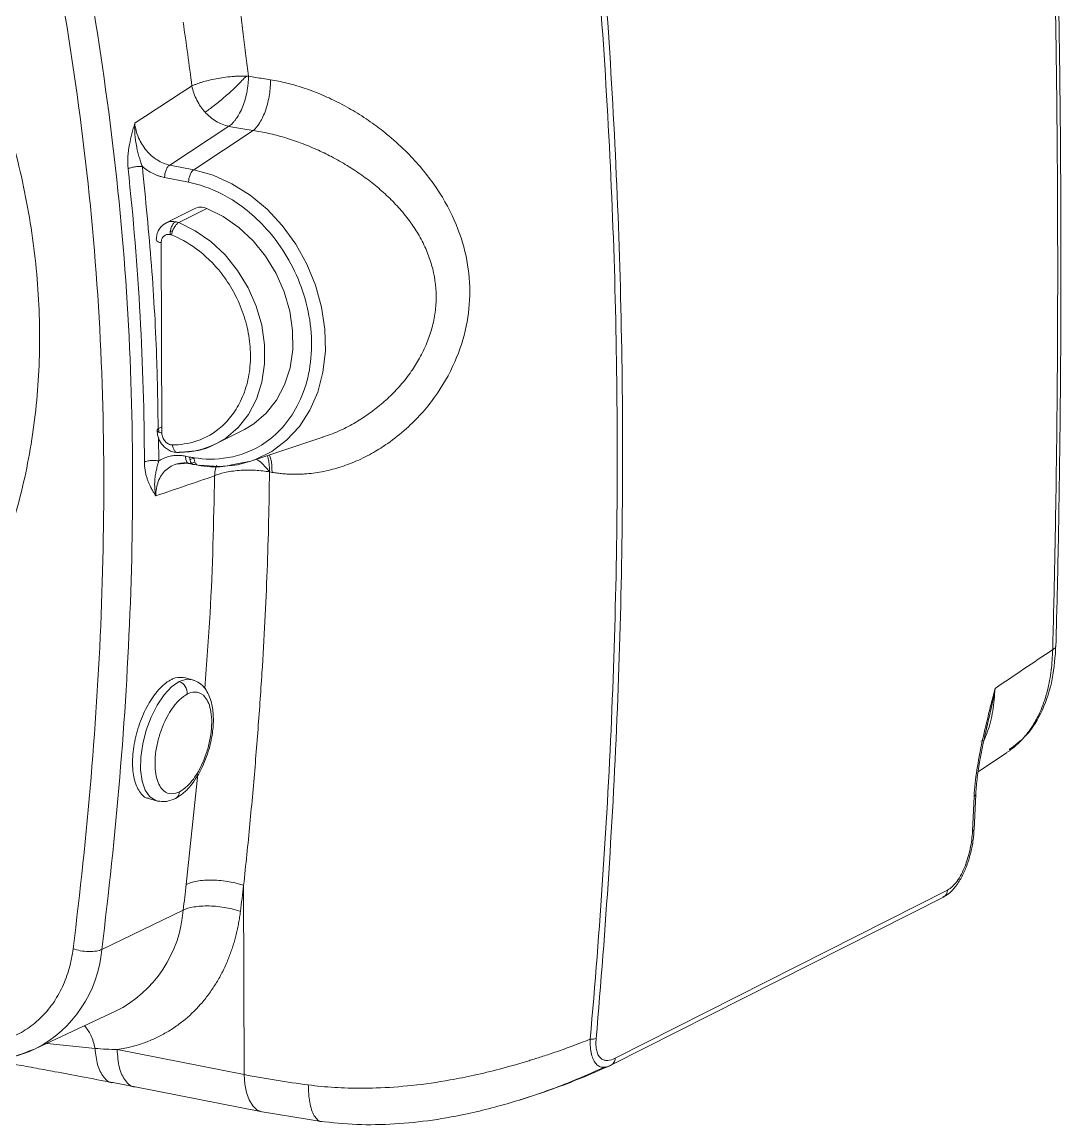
# Model space of a CAD drawing. Header units: millimetres. Extents: x -85 to 57, y -58 to 67.
# Drawn here: x 7.4 to 56.8, y -51.8 to 0.6 of the extents above; entities that cross this region are included whole.
import ezdxf

# ---------------------------------------------------------------- set-up
doc = ezdxf.new("R2010")
doc.units = ezdxf.units.MM

msp = doc.modelspace()

# ---------------------------------------------------------------- linework, layer by layer
at = {"color": 7, "linetype": 'Continuous', "lineweight": 15}
for p, q in [((17.207, -4.341), (14.395, -6.181)), ((15.536, -6.406), (18.36, -4.538)), ((14.395, -6.181), (15.536, -6.406)), ((15.294, -7.002), (14.153, -6.777)), ((15.564, -8.256), (14.228, -8.932)), ((14.823, -8.919), (16.159, -8.244)), ((16.621, -19.421), (17.956, -18.746)), ((18.254, -20.264), (21.676, -19.122)), ((21.711, -19.11), (21.645, -19.124)), ((14.779, -19.851), (15.617, -19.767)), ((14.68, -20.408), (15.284, -20.36)), ((15.146, -20.022), (15.344, -20.061)), ((15.313, -20.377), (15.514, -20.416)), ((15.559, -20.112), (15.359, -20.179)), ((17.328, -20.44), (18.25, -20.266)), ((15.486, -30.653), (15.153, -30.553)), ((53.629, -31.096), (53.632, -31.096)), ((53.64, -31.059), (53.632, -31.096)), ((52.833, -35.025), (54.185, -34.117)), ((52.64, -37.764), (52.72, -36.1)), ((13.392, -36.289), (13.761, -36.4)), ((13.761, -36.4), (13.82, -36.415)), ((52.563, -37.851), (52.642, -36.197)), ((17.943, -49.42), (17.909, -40.429)), ((35.574, -48.639), (51.379, -40.645)), ((35.375, -48.973), (51.182, -40.978)), ((15.034, -41.601), (11.164, -43.47)), ((8.002, -48.202), (11.823, -46.408)), ((7.734, -48.295), (7.97, -48.218)), ((11.896, -48.228), (17.943, -49.42)), ((11.697, -49.802), (12.757, -50.007)), ((12.746, -50.005), (18.795, -51.197)), ((18.795, -51.197), (21.617, -51.654))]:
    msp.add_line(p, q, dxfattribs=at)
at = {"color": 144, "linetype": 'Continuous', "lineweight": 0}
for p, q in [((14.424, -9.359), (14.542, -9.299)), ((13.99, -9.876), (14.024, -18.922)), ((14.023, -18.626), (13.869, -18.704))]:
    msp.add_line(p, q, dxfattribs=at)
at = {"color": 8, "linetype": 'Continuous', "lineweight": 15}
for p, q in [((13.869, -18.704), (13.883, -18.844)), ((13.855, -19.13), (13.879, -20.249)), ((15.426, -20.359), (15.6, -20.301)), ((15.589, -20.41), (15.447, -20.382)), ((15.666, -20.383), (15.589, -20.41)), ((52.959, -33.572), (53.106, -33.526)), ((15.183, -40.377), (15.729, -35.133)), ((13.82, -36.415), (13.93, -36.428)), ((51.202, -40.955), (51.161, -40.988)), ((10.846, -48.174), (8.566, -47.937))]:
    msp.add_line(p, q, dxfattribs=at)
at = {"color": 8, "linetype": 'Continuous', "lineweight": 15, "flags": 128}
for points in [[(18.254, -20.264), (18.47, -20.186), (19.252, -19.796), (19.954, -19.267), (20.559, -18.61), (21.056, -17.84), (21.433, -16.972), (21.682, -16.027), (21.797, -15.025), (21.776, -13.988), (21.619, -12.938), (21.331, -11.898), (20.916, -10.891), (20.385, -9.939), (19.749, -9.063), (19.021, -8.281), (18.217, -7.612), (17.356, -7.068), (16.456, -6.664), (15.536, -6.406)], [(16.621, -19.421), (17.059, -19.161), (17.65, -18.659), (18.142, -18.036), (18.522, -17.311), (18.78, -16.502), (18.909, -15.631), (18.906, -14.723), (18.77, -13.8), (18.505, -12.888), (18.119, -12.012), (17.621, -11.194), (17.026, -10.458), (16.349, -9.822), (15.608, -9.305), (14.823, -8.919)], [(15.818, -20.45), (16.734, -20.517), (17.363, -20.471)], [(14.845, -30.739), (14.483, -30.989), (14.128, -31.367), (13.798, -31.853), (13.509, -32.422), (13.276, -33.047), (13.111, -33.696), (13.022, -34.337), (13.012, -34.937), (13.084, -35.466), (13.233, -35.898), (13.452, -36.211), (13.729, -36.389), (13.761, -36.4)], [(15.486, -30.653), (15.196, -30.629), (14.845, -30.739)], [(17.943, -49.42), (17.971, -49.869), (18.048, -50.276), (18.173, -50.623), (18.341, -50.898), (18.544, -51.091), (18.776, -51.193), (18.795, -51.197)]]:
    msp.add_lwpolyline(points, dxfattribs=at)
at = {"color": 7, "linetype": 'Continuous', "lineweight": 15, "flags": 128}
for points in [[(16.159, -8.244), (16.943, -8.63), (17.684, -9.147), (18.361, -9.783), (18.957, -10.519), (19.454, -11.336), (19.84, -12.213), (20.105, -13.124), (20.241, -14.047), (20.244, -14.956), (20.115, -15.827), (19.857, -16.635), (19.477, -17.361), (18.985, -17.983), (18.394, -18.486), (17.956, -18.746)], [(17.363, -20.471), (17.625, -20.428), (18.254, -20.264)], [(15.58, -30.689), (15.519, -30.664), (15.486, -30.653)]]:
    msp.add_lwpolyline(points, dxfattribs=at)
at = {"color": 144, "linetype": 'Continuous', "lineweight": 0, "flags": 128}
msp.add_lwpolyline([(15.344, -20.061), (15.349, -20.146), (15.363, -20.223), (15.385, -20.291), (15.415, -20.346), (15.452, -20.386), (15.494, -20.411), (15.541, -20.419), (15.589, -20.41)], dxfattribs=at)
at = {"color": 7, "linetype": 'Continuous', "lineweight": 15}
for centre, radius, start, end in [((15.875, -8.9), 0.715, 66.5811, 115.8101), ((14.883, -15.958), 3.875, 269.7378, 296.6575), ((14.649, -31.287), 0.582, 355.7584, 70.3012), ((52.534, -37.747), 0.108, 285.6625, 350.7231), ((5.801, -43.489), 5.202, 269.3346, 295.0321), ((26.926, -3.521), 46.77, 258.9274, 262.6982)]:
    msp.add_arc(centre, radius, start, end, dxfattribs=at)
at = {"color": 144, "linetype": 'Continuous', "lineweight": 0}
for centre, radius, start, end in [((14.511, -9.706), 0.846, 68.3339, 78.7482), ((16.723, -14.656), 5.864, 258.8496, 259.8968)]:
    msp.add_arc(centre, radius, start, end, dxfattribs=at)
at = {"color": 8, "linetype": 'Continuous', "lineweight": 15}
for centre, radius, start, end in [((50.997, -40.644), 0.382, 299.0924, 359.8436), ((9.197, -41.178), 5.852, 296.6598, 355.8484), ((5.297, -42.973), 5.888, 297.3549, 355.1533)]:
    msp.add_arc(centre, radius, start, end, dxfattribs=at)
at = {"color": 7, "linetype": 'Continuous', "lineweight": 15}
for points, knots in [([(4.269, 23.654), (4.661, 22.249), (5.034, 20.842), (5.77, 18.026), (6.128, 16.617), (7.16, 12.385), (7.796, 9.558), (8.93, 3.896), (9.427, 1.062), (10.253, -4.605), (10.581, -7.437), (11.049, -13.082), (11.187, -15.895), (11.289, -21.492), (11.256, -24.275), (10.951, -32.576), (10.475, -38.043), (9.802, -43.438)], [0, 0, 0, 0, 0.0625, 0.0625, 0.125, 0.125, 0.25, 0.25, 0.375, 0.375, 0.5, 0.5, 0.625, 0.625, 0.75, 0.75, 1, 1, 1, 1]), ([(11.164, -43.47), (11.84, -38.05), (12.319, -32.555), (12.626, -24.202), (12.659, -21.399), (12.557, -15.759), (12.418, -12.921), (11.946, -7.228), (11.614, -4.372), (10.782, 1.338), (10.282, 4.193), (9.141, 9.891), (8.501, 12.734), (7.464, 16.987), (7.106, 18.403), (6.367, 21.23), (5.982, 22.64), (5.597, 24.052)], [0, 0, 0, 0, 0.25, 0.25, 0.375, 0.375, 0.5, 0.5, 0.625, 0.625, 0.75, 0.75, 0.875, 0.875, 0.9375, 0.9375, 1, 1, 1, 1]), ([(-18.112, 20.292), (-16.968, 20.019), (-14.681, 19.471), (-11.306, 18.025), (-8.046, 16.152), (-4.956, 13.836), (-2.089, 11.131), (0.505, 8.079), (2.783, 4.733), (4.705, 1.15), (6.239, -2.608), (7.358, -6.478), (8.043, -10.392), (8.283, -14.284), (8.073, -18.088), (7.416, -21.738), (6.327, -25.174), (4.812, -28.324), (3.037, -31.04), (1.611, -32.499), (0.958, -33.167)], [0, 0, 0, 0, 0.056035, 0.112069, 0.168104, 0.224139, 0.280173, 0.336208, 0.392242, 0.448277, 0.504312, 0.560346, 0.616381, 0.672416, 0.72845, 0.784485, 0.840519, 0.896554, 0.952589, 1, 1, 1, 1]), ([(34.382, -47.741), (34.851, -42.517), (35.203, -37.293), (35.527, -29.468), (35.601, -26.861), (35.679, -21.653), (35.683, -19.05), (35.588, -11.257), (35.383, -6.087), (34.71, 4.216), (34.244, 9.348), (33.666, 14.474)], [0, 0, 0, 0, 0.25, 0.25, 0.375, 0.375, 0.5, 0.5, 0.75, 0.75, 1, 1, 1, 1]), ([(33.965, 14.578), (34.529, 9.445), (34.986, 4.306), (35.643, -6.005), (35.844, -11.178), (35.968, -21.57), (35.891, -26.791), (35.47, -37.24), (35.128, -42.471), (34.67, -47.7)], [0, 0, 0, 0, 0.25, 0.25, 0.5, 0.5, 0.75, 0.75, 1, 1, 1, 1]), ([(56.207, 13.116), (56.23, 12.428), (56.275, 11.059), (56.335, 9.02), (56.389, 7.003), (56.437, 5.009), (56.478, 3.039), (56.513, 1.092), (56.543, -0.832), (56.567, -2.733), (56.586, -4.61), (56.601, -6.465), (56.606, -7.692), (56.609, -8.303)], [0, 0, 0, 0, 0.095852, 0.190714, 0.284588, 0.377473, 0.469369, 0.560277, 0.650197, 0.739129, 0.827074, 0.91403, 1, 1, 1, 1]), ([(56.53, -29.034), (56.561, -27.816), (56.622, -25.434), (56.683, -22.011), (56.725, -18.908), (56.749, -16.362), (56.761, -14.324), (56.767, -12.745), (56.769, -11.348), (56.769, -9.796), (56.764, -7.859), (56.75, -5.374), (56.722, -2.451), (56.675, 0.913), (56.603, 4.721), (56.503, 8.888), (56.409, 11.792), (56.361, 13.274)], [0, 0, 0, 0, 0.087489, 0.171188, 0.24509, 0.309196, 0.352693, 0.390143, 0.421546, 0.451908, 0.500339, 0.55901, 0.627923, 0.707078, 0.796476, 0.896117, 1, 1, 1, 1]), ([(17.75, 1.127), (17.798, 0.766), (17.892, 0.062), (18.021, -0.965), (18.1, -1.629), (18.138, -1.952)], [0, 0, 0, 0, 0.352247, 0.68559, 1, 1, 1, 1]), ([(15.452, -2.424), (15.474, -2.413), (15.518, -2.392), (15.591, -2.361), (15.681, -2.325), (15.794, -2.284), (15.979, -2.224), (16.246, -2.152), (16.595, -2.078), (16.975, -2.017), (17.301, -1.98), (17.582, -1.959), (17.811, -1.949), (17.963, -1.949), (18.042, -1.95)], [0, 0, 0, 0, 0.0399824, 0.0795859, 0.1189208, 0.1781993, 0.2394212, 0.3627322, 0.4956806, 0.6179034, 0.7551772, 0.8279189, 0.9098861, 1, 1, 1, 1]), ([(18.042, -1.95), (17.914, -2.087), (17.761, -2.245), (17.418, -2.576), (17.23, -2.75), (16.856, -3.077), (16.671, -3.23), (16.341, -3.488), (16.196, -3.592), (16.078, -3.669)], [0, 0, 0, 0, 0.25, 0.25, 0.5, 0.5, 0.75, 0.75, 1, 1, 1, 1]), ([(18.138, -1.952), (18.138, -1.995), (18.138, -2.079), (18.132, -2.206), (18.122, -2.326), (18.109, -2.441), (18.094, -2.548), (18.06, -2.751), (17.996, -3.034), (17.874, -3.395), (17.73, -3.711), (17.589, -3.941), (17.475, -4.091), (17.386, -4.189), (17.298, -4.274), (17.237, -4.319), (17.207, -4.341)], [0, 0, 0, 0, 0.04583, 0.089634, 0.131224, 0.170444, 0.207165, 0.241287, 0.378209, 0.500024, 0.635635, 0.75876, 0.820892, 0.880759, 0.940267, 1, 1, 1, 1]), ([(18.042, -1.95), (18.058, -1.95), (18.091, -1.95), (18.122, -1.951), (18.138, -1.952)], [0, 0, 0, 0, 0.495116, 1, 1, 1, 1]), ([(19.189, -2.13), (19.07, -2.111), (18.834, -2.074), (18.484, -2.015), (18.253, -1.973), (18.138, -1.952)], [0, 0, 0, 0, 0.3334495, 0.6667825, 1, 1, 1, 1]), ([(16.078, -3.669), (15.932, -3.51), (15.795, -3.318), (15.576, -2.892), (15.494, -2.657), (15.452, -2.424)], [0, 0, 0, 0, 0.5, 0.5, 1, 1, 1, 1]), ([(19.189, -2.13), (19.191, -2.344), (19.175, -2.584), (19.098, -3.078), (19.037, -3.331), (18.878, -3.793), (18.781, -4), (18.573, -4.332), (18.464, -4.456), (18.36, -4.538)], [0, 0, 0, 0, 0.25, 0.25, 0.5, 0.5, 0.75, 0.75, 1, 1, 1, 1]), ([(19.26, -20.791), (19.345, -20.804), (19.514, -20.831), (19.771, -20.859), (20.028, -20.877), (20.287, -20.884), (20.547, -20.882), (20.994, -20.86), (21.631, -20.778), (22.46, -20.572), (23.287, -20.264), (24.061, -19.873), (24.861, -19.365), (25.886, -18.55), (27.027, -17.282), (27.989, -15.616), (28.546, -13.89), (28.721, -12.178), (28.535, -10.466), (27.966, -8.737), (26.993, -7.041), (25.842, -5.697), (24.809, -4.774), (24.004, -4.16), (23.226, -3.648), (22.396, -3.188), (21.565, -2.804), (20.883, -2.549), (20.348, -2.384), (19.958, -2.281), (19.571, -2.194), (19.316, -2.152), (19.189, -2.13)], [0, 0, 0, 0, 0.009356, 0.018699, 0.02804, 0.037389, 0.046757, 0.056152, 0.085772, 0.115736, 0.147179, 0.17905, 0.206629, 0.246008, 0.314608, 0.381027, 0.442269, 0.499821, 0.557368, 0.618644, 0.685121, 0.753813, 0.793126, 0.820847, 0.852722, 0.884174, 0.914145, 0.943771, 0.957874, 0.971924, 0.985954, 1, 1, 1, 1]), ([(17.207, -4.341), (16.996, -4.299), (16.784, -4.212), (16.397, -3.976), (16.223, -3.828), (16.078, -3.669)], [0, 0, 0, 0, 0.5, 0.5, 1, 1, 1, 1]), ([(12.414, -6.357), (12.393, -6.164), (12.393, -5.965), (12.421, -5.58), (12.447, -5.393), (12.515, -5.033), (12.555, -4.86), (12.62, -4.607), (12.642, -4.524), (12.676, -4.4), (12.687, -4.359), (12.71, -4.277), (12.721, -4.236), (12.733, -4.195)], [0, 0, 0, 0, 0.25, 0.25, 0.5, 0.5, 0.75, 0.75, 0.875, 0.875, 0.9375, 0.9375, 1, 1, 1, 1]), ([(12.733, -4.195), (12.732, -4.232), (12.727, -4.352), (12.729, -4.562), (12.745, -4.8), (12.775, -5.057), (12.819, -5.312), (12.88, -5.584), (12.947, -5.828), (13.018, -6.05), (13.071, -6.187), (13.096, -6.25)], [0, 0, 0, 0, 0.05234, 0.171032, 0.298199, 0.392212, 0.540866, 0.66845, 0.791948, 0.902904, 1, 1, 1, 1]), ([(14.395, -6.181), (14.192, -6.141), (13.99, -6.06), (13.612, -5.824), (13.437, -5.67), (13.135, -5.308), (13.009, -5.101), (12.82, -4.661), (12.759, -4.427), (12.733, -4.195)], [0, 0, 0, 0, 0.25, 0.25, 0.5, 0.5, 0.75, 0.75, 1, 1, 1, 1]), ([(18.36, -4.538), (18.23, -4.517), (17.971, -4.476), (17.586, -4.411), (17.334, -4.364), (17.207, -4.341)], [0, 0, 0, 0, 0.333377, 0.666667, 1, 1, 1, 1]), ([(13.096, -6.25), (13.047, -6.247), (12.988, -6.247), (12.861, -6.253), (12.792, -6.26), (12.659, -6.281), (12.596, -6.295), (12.489, -6.325), (12.446, -6.341), (12.414, -6.357)], [0, 0, 0, 0, 0.25, 0.25, 0.5, 0.5, 0.75, 0.75, 1, 1, 1, 1]), ([(14.153, -6.777), (14.107, -6.767), (14.014, -6.746), (13.876, -6.703), (13.739, -6.651), (13.56, -6.568), (13.34, -6.444), (13.177, -6.315), (13.096, -6.25)], [0, 0, 0, 0, 0.1257454, 0.2508598, 0.3758878, 0.5013756, 0.7504014, 1, 1, 1, 1]), ([(14.153, -6.777), (14.153, -6.723), (14.158, -6.663), (14.181, -6.54), (14.199, -6.478), (14.245, -6.363), (14.274, -6.312), (14.334, -6.231), (14.365, -6.201), (14.395, -6.181)], [0, 0, 0, 0, 0.25, 0.25, 0.5, 0.5, 0.75, 0.75, 1, 1, 1, 1]), ([(13.194, -20.299), (13.184, -17.993), (13.119, -15.676), (12.862, -11.027), (12.669, -8.694), (12.414, -6.357)], [0, 0, 0, 0, 0.5, 0.5, 1, 1, 1, 1]), ([(15.294, -7.002), (15.294, -6.948), (15.299, -6.888), (15.322, -6.766), (15.34, -6.703), (15.386, -6.589), (15.414, -6.537), (15.474, -6.456), (15.506, -6.426), (15.536, -6.406)], [0, 0, 0, 0, 0.25, 0.25, 0.5, 0.5, 0.75, 0.75, 1, 1, 1, 1]), ([(15.557, -20.098), (16.042, -20.174), (16.586, -20.193), (17.465, -20.039), (17.767, -19.958), (18.377, -19.714), (18.684, -19.552), (19.281, -19.131), (19.57, -18.872), (20.099, -18.249), (20.339, -17.886), (20.737, -17.063), (20.895, -16.604), (21.101, -15.62), (21.149, -15.094), (21.128, -14.023), (21.058, -13.477), (20.81, -12.412), (20.633, -11.894), (20.199, -10.925), (19.943, -10.473), (19.385, -9.659), (19.083, -9.295), (18.465, -8.66), (18.149, -8.388), (17.525, -7.926), (17.217, -7.737), (16.327, -7.271), (15.779, -7.097), (15.294, -7.002)], [0, 0, 0, 0, 0.125, 0.125, 0.1875, 0.1875, 0.25, 0.25, 0.3125, 0.3125, 0.375, 0.375, 0.4375, 0.4375, 0.5, 0.5, 0.5625, 0.5625, 0.625, 0.625, 0.6875, 0.6875, 0.75, 0.75, 0.8125, 0.8125, 0.875, 0.875, 1, 1, 1, 1]), ([(56.609, -8.303), (56.611, -9.004), (56.615, -10.407), (56.614, -12.509), (56.606, -14.607), (56.593, -16.703), (56.573, -18.796), (56.547, -20.886), (56.514, -22.973), (56.475, -25.057), (56.43, -27.138), (56.394, -28.523), (56.376, -29.216)], [0, 0, 0, 0, 0.0999987, 0.1999979, 0.2999976, 0.3999978, 0.4999984, 0.5999993, 0.7000003, 0.8000011, 0.9000011, 1, 1, 1, 1]), ([(14.239, -8.926), (14.168, -8.969), (14.027, -9.053), (13.875, -9.254), (13.775, -9.487), (13.763, -9.657), (13.757, -9.741)], [0, 0, 0, 0, 0.255582, 0.508907, 0.757747, 1, 1, 1, 1]), ([(14.411, -9.485), (14.355, -9.474), (14.3, -9.476), (14.249, -9.489), (14.198, -9.503), (14.151, -9.529), (14.112, -9.565), (14.073, -9.601), (14.042, -9.648), (14.021, -9.701), (14, -9.754), (13.99, -9.814), (13.99, -9.876)], [3.141593, 3.141593, 3.141593, 3.141593, 3.534292, 3.534292, 3.534292, 3.926991, 3.926991, 3.926991, 4.31969, 4.31969, 4.31969, 4.712389, 4.712389, 4.712389, 4.712389]), ([(14.523, -19.487), (14.887, -19.486), (15.283, -19.434), (16.097, -19.155), (16.516, -18.927), (17.088, -18.407), (17.269, -18.204), (17.596, -17.74), (17.741, -17.479), (17.982, -16.906), (18.077, -16.593), (18.203, -15.934), (18.236, -15.586), (18.233, -14.878), (18.198, -14.517), (18.066, -13.806), (17.969, -13.456), (17.723, -12.787), (17.575, -12.468), (17.244, -11.875), (17.062, -11.6), (16.485, -10.854), (16.064, -10.46), (15.247, -9.86), (14.85, -9.651), (14.484, -9.507)], [0, 0, 0, 0, 0.125, 0.125, 0.25, 0.25, 0.3125, 0.3125, 0.375, 0.375, 0.4375, 0.4375, 0.5, 0.5, 0.5625, 0.5625, 0.625, 0.625, 0.6875, 0.6875, 0.75, 0.75, 0.875, 0.875, 1, 1, 1, 1]), ([(13.792, -18.787), (13.801, -18.893), (13.823, -19.122), (13.971, -19.401), (14.152, -19.602), (14.332, -19.734), (14.546, -19.83), (14.698, -19.844), (14.777, -19.851)], [0, 0, 0, 0, 0.198634, 0.428219, 0.5566, 0.694408, 0.842082, 1, 1, 1, 1]), ([(14.024, -18.922), (14.025, -18.991), (14.039, -19.063), (14.065, -19.13), (14.091, -19.198), (14.13, -19.262), (14.177, -19.315), (14.224, -19.369), (14.28, -19.412), (14.34, -19.442), (14.399, -19.471), (14.462, -19.487), (14.523, -19.487)], [4.537288, 4.537288, 4.537288, 4.537288, 4.973762, 4.973762, 4.973762, 5.410236, 5.410236, 5.410236, 5.846711, 5.846711, 5.846711, 6.283185, 6.283185, 6.283185, 6.283185]), ([(14.523, -19.487), (14.532, -19.549), (14.549, -19.607), (14.571, -19.658), (14.593, -19.71), (14.621, -19.754), (14.653, -19.786), (14.669, -19.803), (14.686, -19.816), (14.703, -19.826), (14.72, -19.837), (14.738, -19.844), (14.756, -19.848), (14.775, -19.852), (14.793, -19.853), (14.811, -19.85), (14.829, -19.848), (14.847, -19.842), (14.865, -19.833)], [-1.570803, -1.570803, -1.570803, -1.570803, -1.185176, -1.185176, -1.185176, -0.790117, -0.790117, -0.790117, -0.592588, -0.592588, -0.592588, -0.395059, -0.395059, -0.395059, -0.197529, -0.197529, -0.197529, 0, 0, 0, 0]), ([(15.617, -19.767), (15.624, -19.766), (15.957, -19.733), (16.255, -19.594), (16.546, -19.458)], [0, 0, 0, 0, 0.021946, 1, 1, 1, 1]), ([(13.879, -20.249), (13.829, -20.239), (13.77, -20.232), (13.642, -20.224), (13.572, -20.225), (13.439, -20.234), (13.376, -20.244), (13.269, -20.268), (13.226, -20.283), (13.194, -20.299)], [0, 0, 0, 0, 0.25, 0.25, 0.5, 0.5, 0.75, 0.75, 1, 1, 1, 1]), ([(13.73, -21.908), (13.717, -21.889), (13.692, -21.849), (13.654, -21.784), (13.614, -21.716), (13.571, -21.641), (13.527, -21.559), (13.481, -21.471), (13.428, -21.361), (13.371, -21.228), (13.314, -21.07), (13.265, -20.899), (13.226, -20.713), (13.2, -20.514), (13.196, -20.37), (13.194, -20.299)], [0, 0, 0, 0, 0.046454, 0.09636, 0.149754, 0.206658, 0.267232, 0.3316, 0.39986, 0.497886, 0.596669, 0.696277, 0.796722, 0.897987, 1, 1, 1, 1]), ([(13.879, -20.249), (13.868, -20.281), (13.846, -20.349), (13.817, -20.45), (13.788, -20.557), (13.753, -20.705), (13.714, -20.903), (13.687, -21.124), (13.677, -21.35), (13.683, -21.565), (13.703, -21.758), (13.723, -21.872), (13.73, -21.908)], [0, 0, 0, 0, 0.05529, 0.1152, 0.179442, 0.247761, 0.387843, 0.552568, 0.662929, 0.802966, 0.93783, 1, 1, 1, 1]), ([(13.73, -21.908), (13.728, -21.664), (13.77, -21.428), (13.934, -21.01), (14.056, -20.827), (14.363, -20.543), (14.548, -20.441), (14.952, -20.333), (15.171, -20.328), (15.392, -20.371)], [0, 0, 0, 0, 0.25, 0.25, 0.5, 0.5, 0.75, 0.75, 1, 1, 1, 1]), ([(13.879, -20.249), (13.916, -20.226), (13.989, -20.181), (14.105, -20.124), (14.225, -20.076), (14.35, -20.039), (14.505, -20.004), (14.695, -19.983), (14.919, -19.985), (15.07, -20.009), (15.146, -20.022)], [0, 0, 0, 0, 0.1007222, 0.2007254, 0.3004277, 0.400251, 0.5006156, 0.6671391, 0.8329497, 1, 1, 1, 1]), ([(15.317, -20.372), (15.31, -20.373), (15.293, -20.375), (15.28, -20.361), (15.273, -20.352)], [0, 0, 0, 0, 0.421953, 1, 1, 1, 1]), ([(15.739, -20.456), (16.141, -20.51), (16.688, -20.583), (17.194, -20.47), (17.328, -20.44)], [0, 0, 0, 0, 0.7355519, 1, 1, 1, 1]), ([(16.528, -20.96), (16.65, -20.901), (16.812, -20.845), (17.209, -20.753), (17.444, -20.718), (17.944, -20.681), (18.207, -20.679), (18.705, -20.705), (18.939, -20.733), (19.14, -20.77)], [0, 0, 0, 0, 0.25, 0.25, 0.5, 0.5, 0.75, 0.75, 1, 1, 1, 1]), ([(17.909, -40.429), (17.961, -39.94), (18.064, -38.965), (18.208, -37.505), (18.343, -36.053), (18.468, -34.609), (18.583, -33.174), (18.687, -31.746), (18.805, -29.982), (18.924, -27.891), (19.031, -25.481), (19.106, -23.114), (19.129, -21.546), (19.14, -20.77)], [0, 0, 0, 0, 0.075645, 0.150707, 0.225188, 0.299093, 0.372425, 0.445189, 0.517387, 0.641701, 0.763559, 0.882983, 1, 1, 1, 1]), ([(54.182, -34.113), (54.222, -34.089), (54.28, -34.055), (54.39, -33.966), (54.562, -33.841), (54.81, -33.613), (55.072, -33.329), (55.286, -33.048), (55.516, -32.7), (55.749, -32.267), (55.972, -31.708), (56.169, -31.036), (56.326, -30.222), (56.359, -29.548), (56.376, -29.216)], [0, 0, 0, 0, 0.027499, 0.039637, 0.084027, 0.153982, 0.239671, 0.312425, 0.360255, 0.480229, 0.588725, 0.685548, 0.845223, 1, 1, 1, 1]), ([(54.312, -33.972), (54.589, -33.764), (55.247, -33.268), (55.923, -32.116), (56.416, -30.654), (56.494, -29.537), (56.532, -28.984)], [0, 0, 0, 0, 0.197365, 0.469679, 0.737665, 1, 1, 1, 1]), ([(15.151, -30.561), (14.992, -30.539), (14.78, -30.509), (14.364, -30.679), (13.928, -31.008), (13.405, -31.712), (12.981, -32.607), (12.701, -33.595), (12.597, -34.56), (12.677, -35.405), (12.945, -35.99), (13.206, -36.285), (13.385, -36.281), (13.394, -36.281)], [0, 0, 0, 0, 0.101769, 0.135468, 0.242836, 0.350204, 0.457564, 0.564926, 0.672292, 0.77966, 0.887026, 0.99439, 1, 1, 1, 1]), ([(14.664, -36.295), (14.786, -36.222), (15.035, -36.073), (15.491, -35.601), (15.961, -34.847), (16.309, -33.875), (16.464, -33.031), (16.484, -32.3), (16.382, -31.629), (16.145, -31.122), (15.815, -30.784), (15.581, -30.693), (15.461, -30.646)], [0, 0, 0, 0, 0.076193, 0.1552583, 0.3078541, 0.4388635, 0.5477112, 0.6415561, 0.7414642, 0.8573532, 0.9267394, 1, 1, 1, 1]), ([(15.23, -31.33), (15.118, -31.386), (14.991, -31.474), (14.706, -31.751), (14.549, -31.942), (14.234, -32.458), (14.078, -32.784), (13.892, -33.341), (13.838, -33.537), (13.755, -33.934), (13.725, -34.135), (13.694, -34.522), (13.693, -34.708), (13.718, -35.05), (13.743, -35.206), (13.853, -35.613), (13.969, -35.802), (14.224, -36.03), (14.363, -36.071), (14.625, -36.072), (14.749, -36.032), (14.86, -35.975)], [0, 0, 0, 0, 0.125, 0.125, 0.25, 0.25, 0.375, 0.375, 0.4375, 0.4375, 0.5, 0.5, 0.5625, 0.5625, 0.625, 0.625, 0.75, 0.75, 0.875, 0.875, 1, 1, 1, 1]), ([(14.86, -35.975), (14.972, -35.919), (15.099, -35.832), (15.384, -35.555), (15.541, -35.363), (15.856, -34.848), (16.012, -34.521), (16.198, -33.964), (16.252, -33.768), (16.335, -33.371), (16.365, -33.171), (16.396, -32.784), (16.397, -32.597), (16.372, -32.255), (16.347, -32.1), (16.237, -31.692), (16.122, -31.503), (15.866, -31.276), (15.727, -31.234), (15.465, -31.234), (15.341, -31.274), (15.23, -31.33)], [0, 0, 0, 0, 0.125, 0.125, 0.25, 0.25, 0.375, 0.375, 0.4375, 0.4375, 0.5, 0.5, 0.5625, 0.5625, 0.625, 0.625, 0.75, 0.75, 0.875, 0.875, 1, 1, 1, 1]), ([(52.642, -36.197), (52.661, -35.782), (52.709, -35.361), (52.839, -34.512), (52.921, -34.082), (53.103, -33.226), (53.204, -32.799), (53.361, -32.16), (53.414, -31.947), (53.495, -31.628), (53.522, -31.521), (53.562, -31.362), (53.576, -31.309), (53.603, -31.202), (53.617, -31.149), (53.629, -31.096)], [0, 0, 0, 0, 0.25, 0.25, 0.5, 0.5, 0.75, 0.75, 0.875, 0.875, 0.9375, 0.9375, 0.96875, 0.96875, 1, 1, 1, 1]), ([(52.72, -36.11), (52.721, -36.092), (52.731, -35.825), (52.786, -35.278), (52.92, -34.418), (53.094, -33.549), (53.236, -32.96), (53.3, -32.694)], [0, 0, 0, 0, 0.016376, 0.244093, 0.484731, 0.767456, 1, 1, 1, 1]), ([(13.787, -36.407), (13.935, -36.431), (14.209, -36.477), (14.521, -36.353), (14.664, -36.295)], [0, 0, 0, 0, 0.541414, 1, 1, 1, 1]), ([(51.191, -40.959), (51.233, -40.941), (51.39, -40.872), (51.628, -40.646), (51.913, -40.285), (52.164, -39.818), (52.372, -39.284), (52.526, -38.703), (52.616, -38.185), (52.627, -37.878), (52.631, -37.768)], [0, 0, 0, 0, 0.045134, 0.167779, 0.305856, 0.450098, 0.596951, 0.749976, 0.910447, 1, 1, 1, 1]), ([(51.379, -40.645), (51.457, -40.605), (51.534, -40.549), (51.687, -40.406), (51.763, -40.317), (51.905, -40.12), (51.973, -40.009), (52.099, -39.77), (52.157, -39.645), (52.314, -39.248), (52.396, -38.967), (52.514, -38.401), (52.55, -38.124), (52.563, -37.851)], [0, 0, 0, 0, 0.125, 0.125, 0.25, 0.25, 0.375, 0.375, 0.5, 0.5, 0.75, 0.75, 1, 1, 1, 1]), ([(15.183, -40.377), (15.311, -40.315), (15.484, -40.261), (15.91, -40.188), (16.162, -40.17), (16.693, -40.18), (16.969, -40.208), (17.48, -40.299), (17.713, -40.361), (17.909, -40.429)], [0, 0, 0, 0, 0.25, 0.25, 0.5, 0.5, 0.75, 0.75, 1, 1, 1, 1]), ([(17.909, -40.429), (17.884, -40.635), (17.835, -41.047), (17.784, -41.458), (17.758, -41.665)], [0, 0, 0, 0, 0.49915, 1, 1, 1, 1]), ([(15.034, -41.601), (15.162, -41.539), (15.335, -41.486), (15.761, -41.414), (16.013, -41.397), (16.543, -41.409), (16.819, -41.439), (17.329, -41.532), (17.563, -41.595), (17.758, -41.665)], [0, 0, 0, 0, 0.25, 0.25, 0.5, 0.5, 0.75, 0.75, 1, 1, 1, 1]), ([(17.758, -41.665), (17.746, -41.757), (17.721, -41.943), (17.675, -42.216), (17.621, -42.486), (17.56, -42.753), (17.491, -43.015), (17.415, -43.273), (17.331, -43.528), (17.239, -43.778), (17.096, -44.134), (16.886, -44.585), (16.587, -45.115), (16.248, -45.615), (15.746, -46.237), (15.174, -46.782), (14.543, -47.239), (14.047, -47.534), (13.529, -47.782), (13.056, -47.959), (12.633, -48.083), (12.268, -48.168), (12.02, -48.208), (11.896, -48.228)], [0, 0, 0, 0, 0.026928, 0.053767, 0.080543, 0.10728, 0.134004, 0.160738, 0.187509, 0.214341, 0.241259, 0.304188, 0.367164, 0.431089, 0.495062, 0.623548, 0.687466, 0.751433, 0.814348, 0.877311, 0.918191, 0.959058, 1, 1, 1, 1]), ([(5.07, -47.993), (5.143, -47.993), (5.289, -47.992), (5.505, -47.978), (5.719, -47.955), (5.93, -47.922), (6.138, -47.88), (6.344, -47.828), (6.546, -47.767), (6.818, -47.67), (7.151, -47.523), (7.536, -47.305), (7.9, -47.047), (8.241, -46.751), (8.554, -46.419), (8.835, -46.055), (9.085, -45.663), (9.298, -45.25), (9.477, -44.821), (9.62, -44.378), (9.732, -43.918), (9.778, -43.599), (9.802, -43.438)], [0, 0, 0, 0, 0.030594, 0.061051, 0.091415, 0.121733, 0.152048, 0.182407, 0.212854, 0.243434, 0.307037, 0.370704, 0.435172, 0.499703, 0.564192, 0.628745, 0.692413, 0.756144, 0.817254, 0.878025, 0.938819, 1, 1, 1, 1]), ([(9.802, -43.438), (9.9, -43.473), (10.017, -43.505), (10.272, -43.552), (10.41, -43.566), (10.675, -43.572), (10.801, -43.564), (11.014, -43.528), (11.1, -43.501), (11.164, -43.47)], [0, 0, 0, 0, 0.25, 0.25, 0.5, 0.5, 0.75, 0.75, 1, 1, 1, 1]), ([(34.67, -47.7), (34.661, -47.809), (34.658, -47.914), (34.667, -48.113), (34.679, -48.208), (34.719, -48.374), (34.748, -48.448), (34.817, -48.571), (34.859, -48.62), (34.951, -48.694), (35.001, -48.718), (35.107, -48.747), (35.163, -48.752), (35.335, -48.74), (35.453, -48.7), (35.574, -48.639)], [0, 0, 0, 0, 0.125, 0.125, 0.25, 0.25, 0.375, 0.375, 0.5, 0.5, 0.625, 0.625, 0.75, 0.75, 1, 1, 1, 1]), ([(34.382, -47.741), (34.238, -47.797), (33.957, -47.907), (33.546, -48.061), (33.159, -48.201), (32.797, -48.329), (32.46, -48.444), (32.149, -48.547), (31.864, -48.639), (31.605, -48.721), (31.016, -48.901), (30.11, -49.158), (28.897, -49.451), (27.505, -49.728), (25.946, -49.953), (24.546, -50.053), (23.537, -50.072), (22.875, -50.063), (22.229, -50.033), (21.597, -49.985), (21.186, -49.936), (20.981, -49.911)], [0, 0, 0, 0, 0.033694, 0.065348, 0.094965, 0.122548, 0.148098, 0.171616, 0.193105, 0.212566, 0.23, 0.325256, 0.414658, 0.498199, 0.631262, 0.756229, 0.806371, 0.855832, 0.9046, 0.952659, 1, 1, 1, 1]), ([(35.357, -48.982), (35.233, -49.046), (35.111, -49.081), (34.936, -49.071), (34.878, -49.057), (34.77, -49.004), (34.719, -48.966), (34.623, -48.862), (34.58, -48.798), (34.505, -48.642), (34.474, -48.55), (34.424, -48.348), (34.406, -48.235), (34.384, -47.997), (34.38, -47.872), (34.382, -47.741)], [0, 0, 0, 0, 0.25, 0.25, 0.375, 0.375, 0.5, 0.5, 0.625, 0.625, 0.75, 0.75, 0.875, 0.875, 1, 1, 1, 1]), ([(5.575, -48.722), (5.986, -48.707), (6.741, -48.679), (7.424, -48.415), (7.734, -48.295)], [0, 0, 0, 0, 0.544367, 1, 1, 1, 1]), ([(5.78, -48.704), (5.825, -48.712), (6.126, -48.767), (6.576, -48.848), (7.125, -48.948), (7.583, -49.032), (8.185, -49.142), (9.078, -49.307), (10.291, -49.533), (11.201, -49.707), (11.683, -49.8)], [0, 0, 0, 0, 0.022568, 0.152089, 0.22735, 0.300369, 0.383544, 0.53203, 0.752395, 1, 1, 1, 1]), ([(35.357, -48.982), (35.419, -48.956), (35.472, -48.91), (35.548, -48.791), (35.57, -48.718), (35.575, -48.639)], [0, 0, 0, 0, 0.5, 0.5, 1, 1, 1, 1]), ([(21.536, -51.643), (22.119, -51.704), (23.284, -51.825), (25.08, -51.789), (26.881, -51.606), (28.87, -51.241), (31.022, -50.66), (33.18, -49.903), (34.513, -49.314), (35.114, -49.049)], [0, 0, 0, 0, 0.131269, 0.261927, 0.39182, 0.520914, 0.69175, 0.861124, 1, 1, 1, 1]), ([(31.045, -50.621), (31.574, -50.451), (32.548, -50.14), (33.987, -49.583), (34.885, -49.189), (35.357, -48.982)], [0, 0, 0, 0, 0.3608112, 0.6642538, 1, 1, 1, 1])]:
    msp.add_open_spline(points, degree=3, knots=knots, dxfattribs=at)
for points in [[(15.452, -2.424), (15.323, -1.412), (15.183, -0.399), (15.034, 0.615)], [(12.733, -4.195), (13.64, -3.605), (14.546, -3.014), (15.452, -2.424)], [(13.729, -21.908), (14.662, -21.592), (15.595, -21.276), (16.527, -20.96)], [(19.14, -20.762), (19.14, -20.765), (19.14, -20.767), (19.14, -20.77)], [(19.26, -20.791), (19.22, -20.784), (19.18, -20.777), (19.14, -20.77)], [(56.376, -29.216), (55.464, -29.831), (54.552, -30.445), (53.64, -31.059)], [(15.034, -41.601), (15.085, -41.194), (15.134, -40.785), (15.183, -40.377)], [(34.382, -47.741), (34.5, -47.741), (34.605, -47.726), (34.67, -47.7)], [(10.846, -48.174), (11.202, -48.206), (11.553, -48.223), (11.896, -48.228)]]:
    msp.add_open_spline(points, degree=3, dxfattribs=at)
at = {"color": 8, "linetype": 'Continuous', "lineweight": 15}
for points, knots in [([(21.674, -19.114), (21.828, -19.063), (22.241, -18.926), (22.878, -18.622), (23.576, -18.216), (24.224, -17.752), (24.827, -17.23), (25.388, -16.645), (25.875, -16.021), (26.297, -15.348), (26.629, -14.66), (26.879, -13.926), (27.031, -13.183), (27.097, -12.174), (26.951, -11.176), (26.612, -10.223), (26.275, -9.55), (25.848, -8.89), (25.356, -8.274), (24.79, -7.687), (24.183, -7.151), (23.532, -6.656), (22.831, -6.196), (22.111, -5.788), (21.362, -5.426), (20.618, -5.12), (19.853, -4.864), (19.099, -4.663), (18.605, -4.579), (18.36, -4.538)], [0, 0, 0, 0, 0.022755, 0.061163, 0.097754, 0.134295, 0.170742, 0.207056, 0.245312, 0.279157, 0.315959, 0.350444, 0.386158, 0.421124, 0.491655, 0.526115, 0.562941, 0.596784, 0.635042, 0.671357, 0.707804, 0.744345, 0.780937, 0.819345, 0.854145, 0.891582, 0.927194, 0.963941, 1, 1, 1, 1]), ([(13.096, -6.25), (13.25, -7.819), (13.557, -10.935), (13.793, -15.095), (13.831, -17.673), (13.847, -18.722)], [0, 0, 0, 0, 0.375764, 0.746199, 1, 1, 1, 1]), ([(14.676, -8.876), (14.564, -8.866), (14.344, -8.848), (14.172, -8.971), (14.088, -9.031)], [0, 0, 0, 0, 0.508136, 1, 1, 1, 1]), ([(15.273, -20.352), (15.253, -20.34), (15.206, -20.309), (15.158, -20.191), (15.15, -20.078), (15.146, -20.022)], [0, 0, 0, 0, 0.259976, 0.629988, 1, 1, 1, 1]), ([(16.527, -20.96), (16.537, -20.843), (16.553, -20.663), (16.611, -20.502), (16.631, -20.446)], [0, 0, 0, 0, 0.648403, 1, 1, 1, 1]), ([(19.14, -20.762), (18.987, -20.578), (18.796, -20.348), (18.57, -20.202), (18.526, -20.173)], [0, 0, 0, 0, 0.802545, 1, 1, 1, 1]), ([(19.031, -20.005), (19.049, -20.047), (19.129, -20.239), (19.135, -20.533), (19.14, -20.762)], [0, 0, 0, 0, 0.22008, 1, 1, 1, 1]), ([(19.133, -19.971), (19.158, -20.032), (19.247, -20.242), (19.254, -20.563), (19.26, -20.791)], [0, 0, 0, 0, 0.290355, 1, 1, 1, 1]), ([(16.058, -31.058), (16.151, -29.87), (16.413, -26.53), (16.483, -23.143), (16.528, -20.96)], [0, 0, 0, 0, 0.355653, 1, 1, 1, 1]), ([(56.523, -29.034), (56.52, -29.063), (56.514, -29.129), (56.425, -29.185), (56.376, -29.216)], [0, 0, 0, 0, 0.44937, 1, 1, 1, 1]), ([(53.64, -31.059), (53.609, -31.419), (53.548, -32.138), (53.352, -32.972), (53.16, -33.413), (53.102, -33.546)], [0, 0, 0, 0, 0.411519, 0.823001, 1, 1, 1, 1]), ([(53.632, -31.096), (53.632, -31.098), (53.623, -31.152), (53.557, -31.503), (53.436, -32.121), (53.296, -32.673), (53.229, -32.936)], [0, 0, 0, 0, 0.0032672, 0.0867812, 0.5646745, 1, 1, 1, 1]), ([(14.86, -35.975), (14.847, -36.037), (14.82, -36.167), (14.732, -36.273), (14.668, -36.291), (14.663, -36.293)], [0, 0, 0, 0, 0.460926, 0.959214, 1, 1, 1, 1]), ([(52.71, -36.11), (52.712, -36.119), (52.719, -36.151), (52.674, -36.178), (52.642, -36.197)], [0, 0, 0, 0, 0.283164, 1, 1, 1, 1]), ([(10.846, -48.174), (10.79, -47.951), (10.679, -47.507), (10.455, -47.237), (10.344, -47.103)], [0, 0, 0, 0, 0.502717, 1, 1, 1, 1]), ([(11.703, -49.801), (11.701, -49.801), (11.532, -49.833), (11.247, -49.567), (10.932, -49.011), (10.874, -48.447), (10.846, -48.174)], [0, 0, 0, 0, 0.003819, 0.343825, 0.683832, 1, 1, 1, 1]), ([(12.748, -49.998), (12.742, -49.999), (12.564, -50.029), (12.275, -49.734), (11.959, -49.135), (11.917, -48.53), (11.896, -48.228)], [0, 0, 0, 0, 0.012817, 0.341878, 0.670939, 1, 1, 1, 1]), ([(21.62, -51.645), (21.613, -51.647), (21.542, -51.67), (21.422, -51.566), (21.265, -51.392), (21.139, -51.103), (21.017, -50.644), (20.995, -50.2), (20.981, -49.911)], [0, 0, 0, 0, 0.01771, 0.184197, 0.354218, 0.524239, 0.690726, 1, 1, 1, 1])]:
    msp.add_open_spline(points, degree=3, knots=knots, dxfattribs=at)
at = {"color": 144, "linetype": 'Continuous', "lineweight": 0}
for points, knots in [([(14.676, -8.876), (14.641, -8.893), (14.606, -8.924), (14.574, -8.964), (14.542, -9.004), (14.512, -9.054), (14.488, -9.11), (14.463, -9.167), (14.444, -9.229), (14.43, -9.293), (14.417, -9.357), (14.41, -9.423), (14.411, -9.485)], [0, 0, 0, 0, 0.392702, 0.392702, 0.392702, 0.785405, 0.785405, 0.785405, 1.178107, 1.178107, 1.178107, 1.57081, 1.57081, 1.57081, 1.57081]), ([(14.484, -9.507), (14.493, -9.453), (14.508, -9.393), (14.551, -9.269), (14.58, -9.205), (14.647, -9.09), (14.684, -9.039), (14.756, -8.962), (14.792, -8.935), (14.823, -8.919)], [0, 0, 0, 0, 0.25, 0.25, 0.5, 0.5, 0.75, 0.75, 1, 1, 1, 1]), ([(13.99, -9.876), (13.935, -9.865), (13.886, -9.851), (13.848, -9.834), (13.811, -9.817), (13.784, -9.798), (13.769, -9.777), (13.755, -9.757), (13.753, -9.736), (13.764, -9.716)], [0.392702, 0.392702, 0.392702, 0.392702, 0.785405, 0.785405, 0.785405, 1.178107, 1.178107, 1.178107, 1.57081, 1.57081, 1.57081, 1.57081]), ([(14.484, -9.507), (14.472, -9.502), (14.448, -9.493), (14.423, -9.488), (14.411, -9.485)], [0, 0, 0, 0, 0.499996, 1, 1, 1, 1]), ([(13.869, -18.704), (13.851, -18.713), (13.836, -18.722), (13.825, -18.732), (13.813, -18.742), (13.804, -18.752), (13.799, -18.762), (13.793, -18.772), (13.791, -18.783), (13.792, -18.793), (13.793, -18.804), (13.797, -18.814), (13.804, -18.824), (13.819, -18.845), (13.847, -18.864), (13.885, -18.881), (13.922, -18.897), (13.97, -18.911), (14.024, -18.922)], [-1.570803, -1.570803, -1.570803, -1.570803, -1.373274, -1.373274, -1.373274, -1.175744, -1.175744, -1.175744, -0.978215, -0.978215, -0.978215, -0.780686, -0.780686, -0.780686, -0.385627, -0.385627, -0.385627, 0, 0, 0, 0]), ([(15.344, -20.061), (15.379, -20.068), (15.451, -20.081), (15.522, -20.093), (15.557, -20.098)], [0, 0, 0, 0, 0.5, 1, 1, 1, 1]), ([(15.818, -20.45), (15.788, -20.461), (15.756, -20.462), (15.694, -20.442), (15.664, -20.419), (15.614, -20.351), (15.594, -20.307), (15.566, -20.207), (15.559, -20.152), (15.557, -20.098)], [0, 0, 0, 0, 0.25, 0.25, 0.5, 0.5, 0.75, 0.75, 1, 1, 1, 1])]:
    msp.add_open_spline(points, degree=3, knots=knots, dxfattribs=at)

doc.saveas('drawing.dxf')
